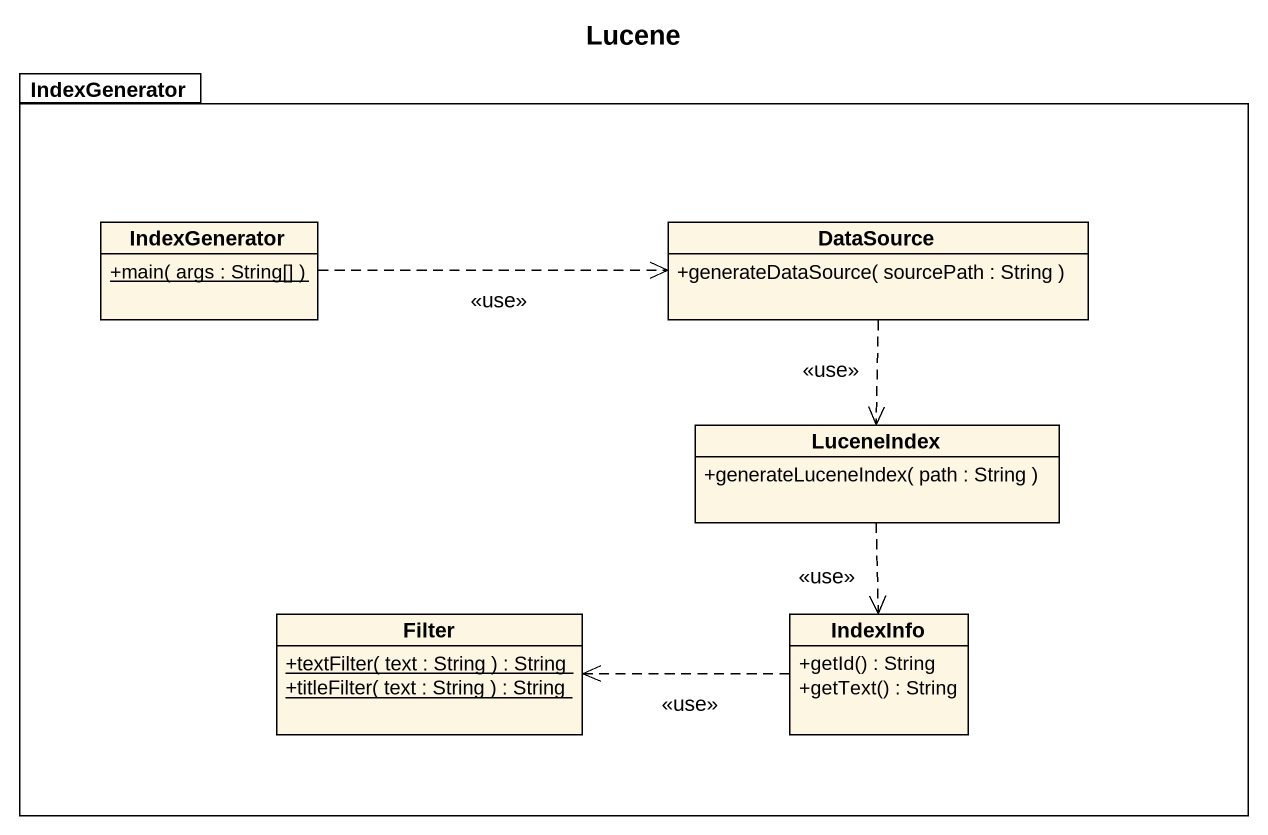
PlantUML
@startuml
title Lucene
hide circle
hide empty members
skinparam classAttributeIconSize 0
package IndexGenerator {
  class "IndexGenerator" as IndexGenerator_2 {
    {static} +main( args : String[] )
  }
  class DataSource {
    +generateDataSource( sourcePath : String )
  }
  class LuceneIndex {
    +generateLuceneIndex( path : String )
  }
  class Filter {
    {static} +textFilter( text : String ) : String
    {static} +titleFilter( text : String ) : String
  }
  class IndexInfo {
    +getId() : String
    +getText() : String
  }
}
IndexGenerator_2 .right.> DataSource : <<use>>
DataSource ..> LuceneIndex : <<use>>
LuceneIndex ..> IndexInfo : <<use>>
IndexInfo .left.> Filter : <<use>>
@enduml
